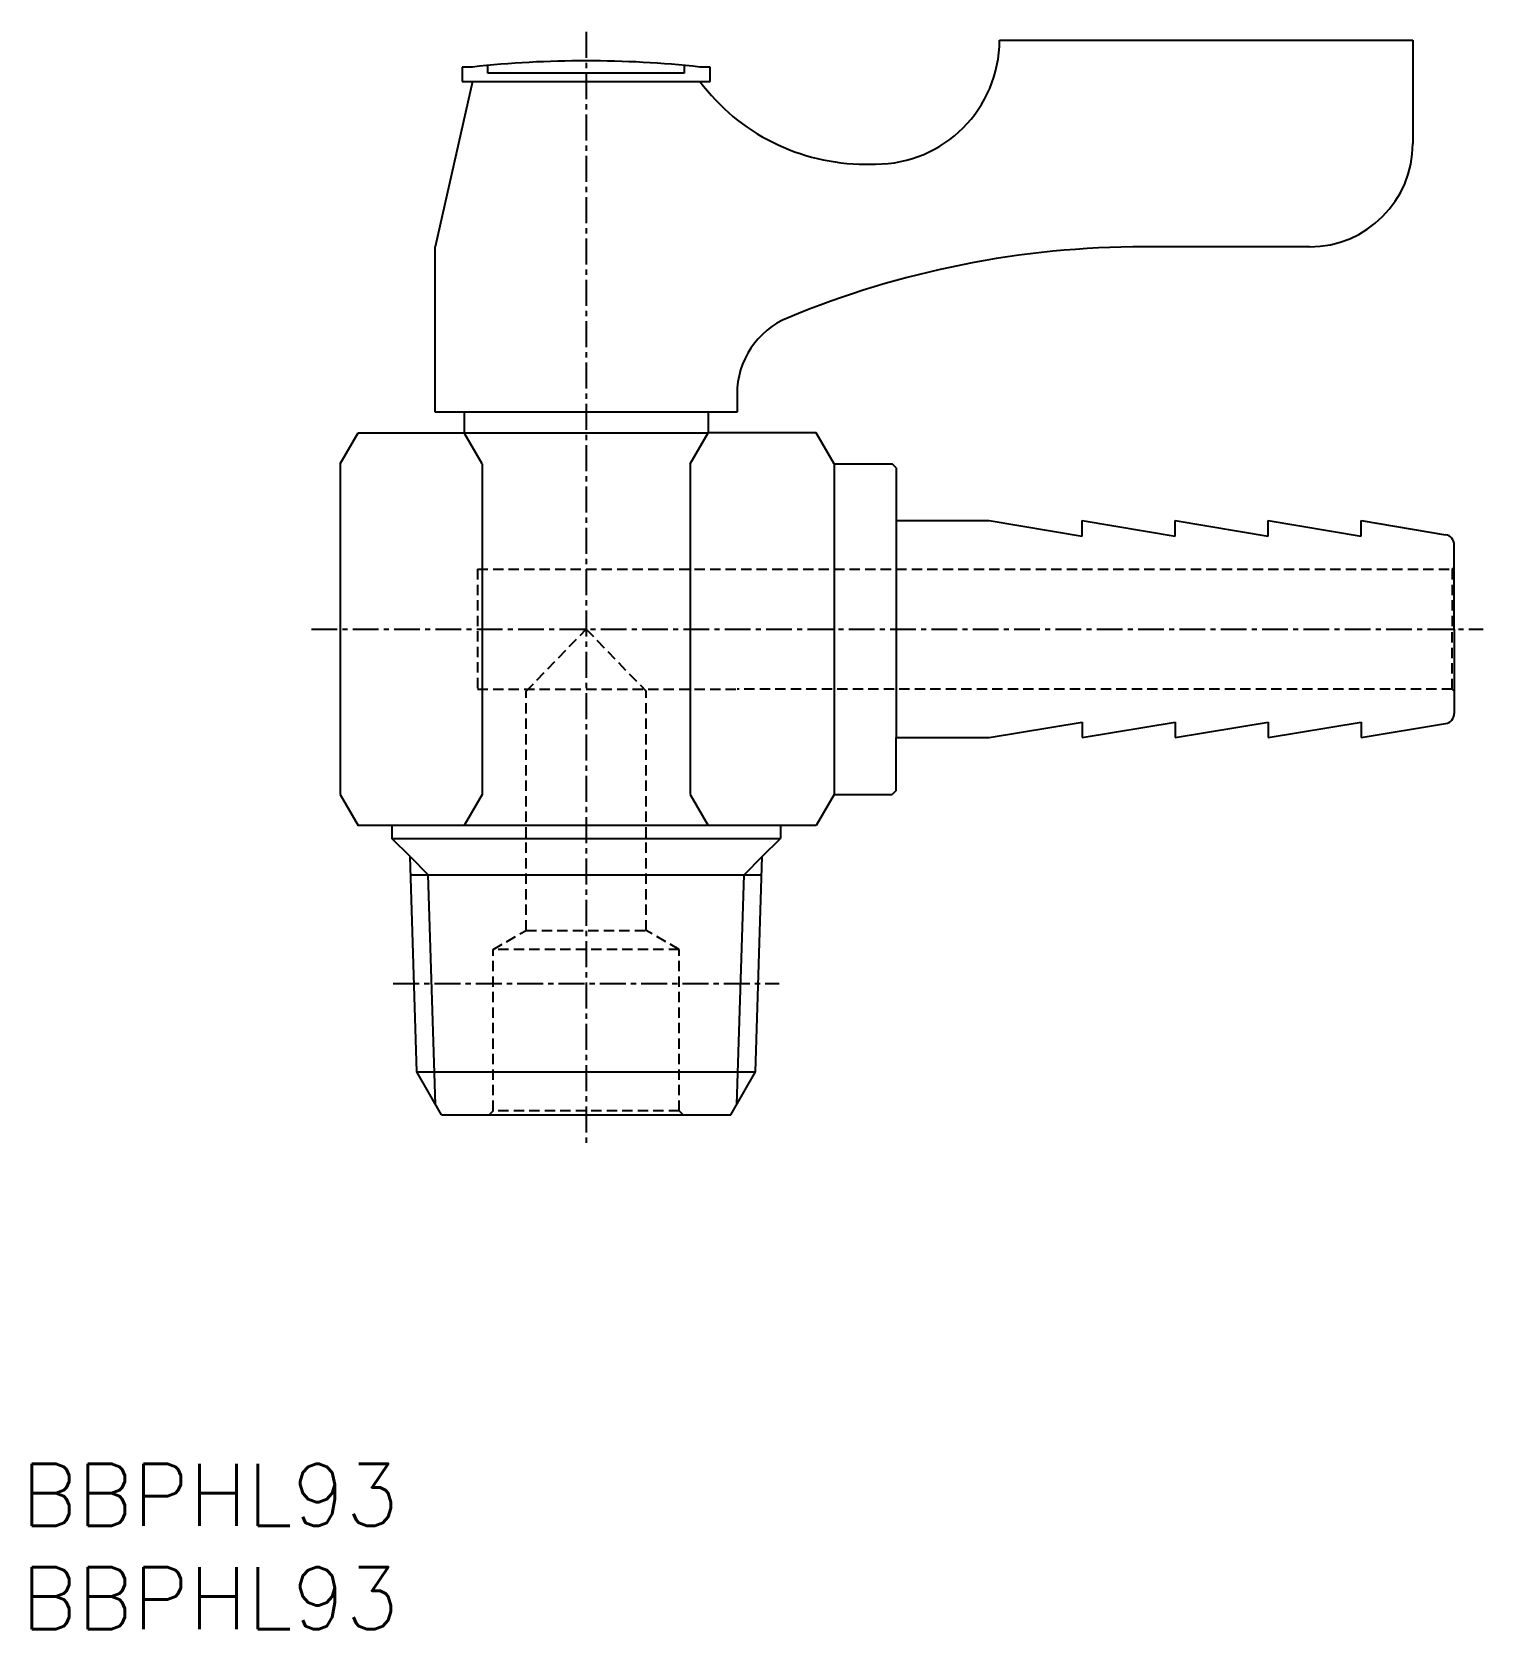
# Model space of a CAD drawing. Extents: x 0.5 to 70.7, y 0 to 77.3.
import ezdxf

# ---------------------------------------------------------------- set-up
doc = ezdxf.new("R2010")
doc.units = 0
doc.linetypes.add('CENTER', pattern=[2, 1.25, -0.25, 0.25, -0.25])
doc.linetypes.add('DASHED', pattern=[0.75, 0.5, -0.25])
doc.layers.get('0').update_dxf_attribs({"linetype": 'CONTINUOUS'})
doc.layers.add('CENTER', color=1, linetype='CENTER')
doc.styles.get("Standard").update_dxf_attribs({"font": 'txt.shx'})

# ---------------------------------------------------------------- blocks, each defined once
blk = doc.blocks.new('*U4')
at = {"color": 7, "linetype": 'CONTINUOUS'}
blk.add_text('BBPHL93', height=3, dxfattribs=at).set_placement((0, 5))
blk = doc.blocks.new('*U5')
at = {"color": 7, "linetype": 'CONTINUOUS'}
blk.add_text('BBPHL93', height=3, dxfattribs=at).set_placement((0, 0))

msp = doc.modelspace()

# ---------------------------------------------------------------- linework, layer by layer
at = {"color": 7, "linetype": 'CONTINUOUS'}
for p, q in [((47.33, 76.882), (67.33, 76.882)), ((67.33, 76.882), (67.33, 71.882)), ((21.83, 75.582), (21.33, 75.582)), ((21.33, 75.582), (21.33, 74.882)), ((22.58, 75.282), (22.58, 75.658)), ((32.08, 75.282), (22.58, 75.282)), ((32.08, 75.658), (32.08, 75.282)), ((33.33, 75.582), (32.83, 75.582)), ((33.33, 74.882), (33.33, 75.582)), ((21.83, 74.882), (20.03, 66.882)), ((21.33, 74.882), (22.98, 74.882)), ((21.83, 74.882), (32.83, 74.882)), ((31.68, 74.882), (33.33, 74.882)), ((40.83, 70.882), (41.33, 70.882)), ((20.03, 58.882), (20.03, 66.882)), ((62.33, 66.882), (54.33, 66.882)), ((34.63, 59.757), (34.63, 58.882)), ((21.43, 58.882), (20.03, 58.882)), ((21.43, 58.882), (21.43, 57.882)), ((33.23, 58.882), (21.43, 58.882)), ((33.23, 58.882), (33.23, 57.882)), ((34.63, 58.882), (33.23, 58.882)), ((15.43, 56.382), (16.296, 57.882)), ((16.296, 57.882), (21.43, 57.882)), ((21.43, 57.882), (33.23, 57.882)), ((22.296, 56.382), (21.43, 57.882)), ((32.364, 56.382), (33.23, 57.882)), ((38.464, 57.882), (33.23, 57.882)), ((39.33, 56.382), (38.464, 57.882)), ((15.43, 56.382), (15.43, 40.382)), ((22.296, 56.382), (22.296, 40.382)), ((32.364, 56.382), (32.364, 40.382)), ((39.33, 56.382), (39.33, 40.382)), ((39.33, 56.382), (42.13, 56.382)), ((42.33, 56.182), (42.13, 56.382)), ((42.33, 56.182), (42.33, 53.632)), ((42.33, 53.632), (46.83, 53.632)), ((42.33, 53.632), (42.33, 43.132)), ((46.83, 53.632), (51.33, 52.882)), ((51.33, 53.632), (55.83, 52.882)), ((51.33, 53.632), (55.83, 52.882)), ((51.33, 52.882), (51.33, 53.632)), ((55.83, 53.632), (60.33, 52.882)), ((55.83, 52.882), (55.83, 53.632)), ((55.83, 53.632), (60.33, 52.882)), ((60.33, 52.882), (60.33, 53.632)), ((60.33, 53.632), (64.83, 52.882)), ((60.33, 52.882), (60.33, 53.632)), ((64.83, 52.882), (64.83, 53.632)), ((64.83, 52.882), (64.83, 53.632)), ((64.83, 53.632), (68.912, 52.951)), ((69.33, 48.382), (69.33, 52.458)), ((69.33, 48.382), (69.33, 44.305)), ((46.83, 43.132), (51.33, 43.882)), ((51.33, 43.132), (55.83, 43.882)), ((51.33, 43.132), (55.83, 43.882)), ((51.33, 43.882), (51.33, 43.132)), ((55.83, 43.132), (60.33, 43.882)), ((55.83, 43.882), (55.83, 43.132)), ((55.83, 43.132), (60.33, 43.882)), ((60.33, 43.882), (60.33, 43.132)), ((60.33, 43.132), (64.83, 43.882)), ((60.33, 43.882), (60.33, 43.132)), ((64.83, 43.882), (64.83, 43.132)), ((64.83, 43.882), (64.83, 43.132)), ((64.83, 43.132), (68.912, 43.812)), ((42.33, 40.582), (42.33, 43.132)), ((42.33, 43.132), (46.83, 43.132)), ((15.43, 40.382), (16.296, 38.882)), ((22.296, 40.382), (21.43, 38.882)), ((32.364, 40.382), (33.23, 38.882)), ((39.33, 40.382), (38.464, 38.882)), ((39.33, 40.382), (42.13, 40.382)), ((42.33, 40.582), (42.13, 40.382)), ((38.464, 38.882), (16.296, 38.882)), ((17.93, 38.882), (17.93, 38.259)), ((36.73, 38.882), (36.73, 38.259)), ((38.464, 38.882), (36.73, 38.882)), ((18.807, 37.382), (17.93, 38.259)), ((17.93, 38.259), (36.73, 38.259)), ((35.853, 37.382), (36.73, 38.259)), ((19.132, 26.956), (18.807, 37.382)), ((35.527, 26.956), (35.853, 37.382)), ((18.834, 36.498), (35.825, 36.498)), ((20.33, 24.882), (19.132, 26.956)), ((19.132, 26.956), (35.527, 26.956)), ((34.33, 24.882), (35.527, 26.956)), ((20.33, 24.882), (34.33, 24.882))]:
    msp.add_line(p, q, dxfattribs=at)
at = {"color": 3, "linetype": 'DASHED'}
for p, q in [((22.08, 51.282), (69.23, 51.282)), ((22.08, 51.282), (22.08, 45.482)), ((69.23, 51.282), (69.33, 51.382)), ((69.23, 51.282), (69.23, 48.382)), ((24.43, 45.382), (27.33, 48.382)), ((27.33, 48.382), (30.23, 45.382)), ((69.23, 45.482), (69.23, 48.382)), ((22.08, 45.482), (34.63, 45.482)), ((24.43, 33.806), (24.43, 45.382)), ((30.23, 33.806), (30.23, 45.382)), ((69.23, 45.482), (34.63, 45.482)), ((69.23, 45.482), (69.33, 45.382)), ((22.83, 32.882), (24.43, 33.806)), ((24.43, 33.806), (30.23, 33.806)), ((31.83, 32.882), (30.23, 33.806)), ((22.83, 25.082), (22.83, 32.882)), ((31.83, 32.882), (22.83, 32.882)), ((31.83, 25.082), (31.83, 32.882)), ((22.83, 25.082), (22.63, 24.882)), ((31.83, 25.082), (22.83, 25.082)), ((32.03, 24.882), (31.83, 25.082))]:
    msp.add_line(p, q, dxfattribs=at)
at = {"color": 3, "linetype": 'CONTINUOUS'}
for p, q in [((18.807, 37.382), (19.691, 36.498)), ((35.853, 37.382), (34.969, 36.498)), ((20.038, 25.388), (19.691, 36.498)), ((34.622, 25.388), (34.969, 36.498))]:
    msp.add_line(p, q, dxfattribs=at)
at = {"color": 7, "linetype": 'CONTINUOUS'}
for centre, radius, start, end in [((41.33, 76.882), 6, 270, 0), ((27.33, 25.315), 50.567, 83.75574, 96.24426), ((40.83, 80.882), 10, 216.8699, 270), ((62.33, 71.882), 5, 270, 0), ((54.33, 21.882), 45, 90, 112.5151), ((38.63, 59.757), 4, 112.5151, 180), ((68.83, 52.458), 0.5, 0, 80.53768), ((68.83, 44.305), 0.5, 279.46232, 0)]:
    msp.add_arc(centre, radius, start, end, dxfattribs=at)
at = {"layer": 'CENTER', "color": 1, "linetype": 'CENTER'}
for p, q in [((27.33, 77.279), (27.33, 23.485)), ((14.033, 48.382), (70.727, 48.382)), ((17.999, 31.232), (36.661, 31.232))]:
    msp.add_line(p, q, dxfattribs=at)

# ---------------------------------------------------------------- block references
at = {"color": 7, "linetype": 'CONTINUOUS'}
for name in ['*U4', '*U5']:
    msp.add_blockref(name, (0, 0), dxfattribs=at)

doc.saveas('drawing.dxf')
